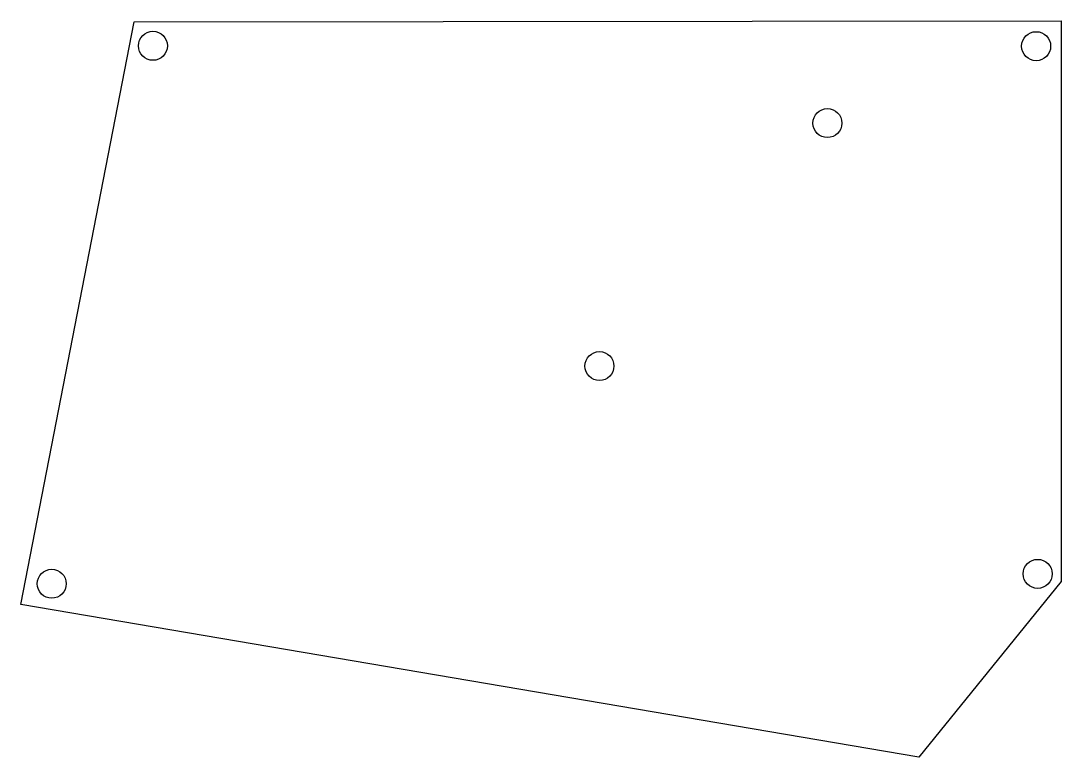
# Model space of a CAD drawing. Header units: millimetres. Extents: x 120 to 278, y -201 to -89.
import ezdxf

# ---------------------------------------------------------------- set-up
doc = ezdxf.new("R2010")
doc.units = ezdxf.units.MM

msp = doc.modelspace()

# ---------------------------------------------------------------- linework, layer by layer
for p, q in [((120.16, -177.69), (137.33, -89.34)), ((137.33, -89.34), (277.95, -89.17)), ((277.95, -89.17), (277.95, -174.17)), ((277.95, -174.17), (256.35, -200.83)), ((256.35, -200.83), (120.16, -177.69))]:
    msp.add_line(p, q)
for centre in [(140.2, -92.96), (274.15, -93.02), (242.49, -104.68), (207.92, -141.52), (274.38, -173.03), (124.85, -174.53)]:
    msp.add_circle(centre, 2.2)

doc.saveas('drawing.dxf')
